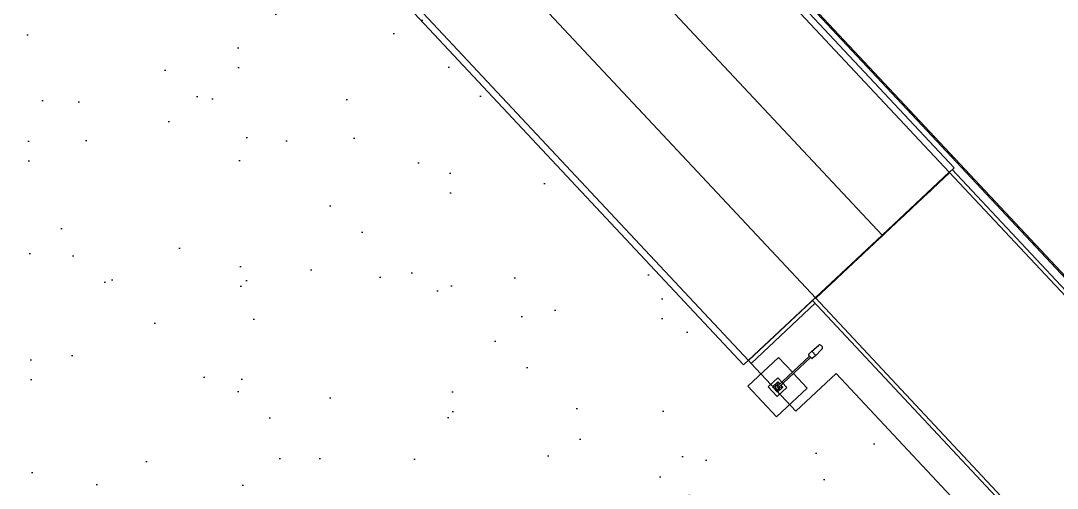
# Model space of a CAD drawing. Header units: metres. Extents: x 399 to 2240, y -1398 to 399.
# Drawn here: x 1973.44 to 2012.98, y -1099.09 to -1081.26 of the extents above; entities that cross this region are included whole.
import ezdxf

# ---------------------------------------------------------------- set-up
doc = ezdxf.new("R2010")
doc.units = ezdxf.units.M
doc.header["$MEASUREMENT"] = 0
doc.layers.add('ARQUITETURA', color=253, linetype='CONTINUOUS')

msp = doc.modelspace()

# ---------------------------------------------------------------- hatches: boundary and pattern name
at = {"layer": 'ARQUITETURA'}
h = msp.add_hatch(dxfattribs=at)
h.set_pattern_fill('AR-SAND', color=116, scale=3, angle=-46.87704, style=0)
h.set_pattern_definition([(350.623, (1466.5355, -762.2295), (4.08992, 4.08927), [0, -4.56, 0, -5.1, 0, -4.875]), (320.623, (1466.5355, -762.2295), (9.80883, 1.91215), [0, -2.46, 0, -4.11, 0, -1.575]), (280.623, (1464.013, -759.536), (6.39856, -6.807323), [0, -1.5, 0, -5.4, 0, -7.05]), (270.623, (1464.013, -759.536), (8.08648, -4.78256), [0, -0.75, 0, -3.54, 0, -4.05])])
edge = h.paths.add_edge_path()
edge.add_line((1975.60633, -1066.67387), (1974.63716, -1065.63903))
edge.add_line((1974.63716, -1065.63903), (1982.06412, -1058.68343))
edge.add_line((1982.06412, -1058.68343), (1966.68757, -1042.26489))
edge.add_line((1966.68757, -1042.26489), (1959.10218, -1049.36887))
edge.add_line((1959.10218, -1049.36887), (1960.26444, -1050.60989))
edge.add_line((1960.26444, -1050.60989), (1933.85666, -1075.3417))
edge.add_line((1933.85666, -1075.3417), (1952.76175, -1095.5279))
edge.add_line((1952.76175, -1095.5279), (1956.41119, -1092.11007))
edge.add_line((1956.41119, -1092.11007), (1958.22264, -1094.04427))
edge.add_line((1958.22264, -1094.04427), (1954.5732, -1097.4621))
edge.add_line((1954.5732, -1097.4621), (1972.83299, -1116.95927))
edge.add_arc((1973.24659, -1274.84873), 157.89, 75.3039851, 90.1500894, ccw=False)
edge.add_line((2013.30181, -1122.12404), (2015.59659, -1109.84912))
edge.add_arc((2010.77896, -1108.95446), 4.9, -10.520336, 43.123159)
edge.add_line((2014.3554, -1105.60497), (2002.80154, -1093.26825))
edge.add_line((2002.80154, -1093.26825), (2001.34036, -1094.63669))
edge.add_line((2001.34036, -1094.63669), (1975.36439, -1066.90045))
edge.add_line((1975.36439, -1066.90045), (1975.60633, -1066.67387))
h.paths.add_polyline_path([(2013.16884, -1120.81125), (2011.93985, -1120.58303), (2014.19267, -1107.69193), (2015.48977, -1107.65064)])

# ---------------------------------------------------------------- linework, layer by layer
for p, q in [((2032.0316, -1111.02606), (1964.75652, -1039.19227)), ((2031.99511, -1111.06024), (1964.71794, -1039.2239)), ((2009.04605, -1086.86572, 0), (1981.70068, -1057.67226, 0)), ((1981.65519, -1057.98939, 0), (2008.86359, -1087.03663, 0)), ((1979.1012, -1060.38253, 0), (2006.30919, -1089.42933, 0)), ((2003.76867, -1091.83686, 0), (1976.54659, -1062.77502, 0)), ((1973.67278, -1065.19242, 0), (2001.01792, -1094.38564, 0)), ((2001.20038, -1094.21473, 0), (1973.99197, -1065.16748, 0)), ((2001.01792, -1094.38564, 0), (2009.04605, -1086.86572, 0)), ((2001.20039, -1094.21474, 0), (2009.04669, -1086.86641, 0)), ((2003.75439, -1091.82161, 0), (2008.86422, -1087.0373, 0)), ((2008.87789, -1087.05189, 0), (2003.76867, -1091.83686, 0)), ((2008.87789, -1087.0519, 0), (2003.76867, -1091.83686, 0)), ((2008.8372, -1087.0626, 0), (2008.86547, -1087.06352, 0)), ((2008.85011, -1087.05051, 0), (2008.87743, -1087.05141, 0)), ((2008.86301, -1087.03843, 0), (2008.86535, -1087.03851, 0)), ((2008.86359, -1087.03663, 0), (2031.67732, -1111.39218, 0)), ((2008.86422, -1087.0373, 0), (2008.87789, -1087.05189, 0)), ((2008.97307, -1086.93409, 0), (2031.78679, -1111.28964, 0)), ((2008.41131, -1087.46136, 0), (2008.43968, -1087.46229, 0)), ((2008.42421, -1087.44928, 0), (2008.45259, -1087.45021, 0)), ((2008.43712, -1087.43719, 0), (2008.46549, -1087.43812, 0)), ((2008.45002, -1087.42511, 0), (2008.47839, -1087.42604, 0)), ((2008.46293, -1087.41302, 0), (2008.49129, -1087.41395, 0)), ((2008.47583, -1087.40094, 0), (2008.5042, -1087.40187, 0)), ((2008.48874, -1087.38886, 0), (2008.5171, -1087.38979, 0)), ((2008.50165, -1087.37677, 0), (2008.53, -1087.3777, 0)), ((2008.51455, -1087.36469, 0), (2008.5429, -1087.36562, 0)), ((2008.52746, -1087.35261, 0), (2008.55581, -1087.35354, 0)), ((2008.54036, -1087.34052, 0), (2008.56871, -1087.34145, 0)), ((2008.55327, -1087.32844, 0), (2008.58161, -1087.32937, 0)), ((2008.56618, -1087.31635, 0), (2008.59452, -1087.31728, 0)), ((2008.57908, -1087.30427, 0), (2008.60742, -1087.3052, 0)), ((2008.59199, -1087.29219, 0), (2008.62032, -1087.29312, 0)), ((2008.60489, -1087.2801, 0), (2008.63322, -1087.28103, 0)), ((2008.6178, -1087.26802, 0), (2008.64613, -1087.26895, 0)), ((2008.63071, -1087.25594, 0), (2008.65903, -1087.25686, 0)), ((2008.64361, -1087.24385, 0), (2008.67193, -1087.24478, 0)), ((2008.65652, -1087.23177, 0), (2008.68483, -1087.2327, 0)), ((2008.66942, -1087.21968, 0), (2008.69774, -1087.22061, 0)), ((2008.68233, -1087.2076, 0), (2008.71064, -1087.20853, 0)), ((2008.69523, -1087.19552, 0), (2008.72354, -1087.19644, 0)), ((2008.70814, -1087.18343, 0), (2008.73645, -1087.18436, 0)), ((2008.72105, -1087.17135, 0), (2008.74935, -1087.17228, 0)), ((2008.73395, -1087.15927, 0), (2008.76225, -1087.16019, 0)), ((2008.74686, -1087.14718, 0), (2008.77515, -1087.14811, 0)), ((2008.75976, -1087.1351, 0), (2008.78806, -1087.13603, 0)), ((2008.77267, -1087.12301, 0), (2008.80096, -1087.12394, 0)), ((2008.78558, -1087.11093, 0), (2008.81386, -1087.11186, 0)), ((2008.79848, -1087.09885, 0), (2008.82676, -1087.09977, 0)), ((2008.81139, -1087.08676, 0), (2008.83967, -1087.08769, 0)), ((2008.82429, -1087.07468, 0), (2008.85257, -1087.07561, 0)), ((2007.98541, -1087.86012, 0), (2008.01389, -1087.86106, 0)), ((2007.99832, -1087.84804, 0), (2008.0268, -1087.84897, 0)), ((2008.01122, -1087.83596, 0), (2008.0397, -1087.83689, 0)), ((2008.02413, -1087.82387, 0), (2008.0526, -1087.82481, 0)), ((2008.03703, -1087.81179, 0), (2008.0655, -1087.81272, 0)), ((2008.04994, -1087.79971, 0), (2008.07841, -1087.80064, 0)), ((2008.06285, -1087.78762, 0), (2008.09131, -1087.78855, 0)), ((2008.07575, -1087.77554, 0), (2008.10421, -1087.77647, 0)), ((2008.08866, -1087.76345, 0), (2008.11711, -1087.76439, 0)), ((2008.10156, -1087.75137, 0), (2008.13002, -1087.7523, 0)), ((2008.11447, -1087.73929, 0), (2008.14292, -1087.74022, 0)), ((2008.12738, -1087.7272, 0), (2008.15582, -1087.72813, 0)), ((2008.14028, -1087.71512, 0), (2008.16873, -1087.71605, 0)), ((2008.15319, -1087.70304, 0), (2008.18163, -1087.70397, 0)), ((2008.16609, -1087.69095, 0), (2008.19453, -1087.69188, 0)), ((2008.179, -1087.67887, 0), (2008.20743, -1087.6798, 0)), ((2008.19191, -1087.66678, 0), (2008.22034, -1087.66772, 0)), ((2008.20481, -1087.6547, 0), (2008.23324, -1087.65563, 0)), ((2008.21772, -1087.64262, 0), (2008.24614, -1087.64355, 0)), ((2008.23062, -1087.63053, 0), (2008.25904, -1087.63146, 0)), ((2008.24353, -1087.61845, 0), (2008.27195, -1087.61938, 0)), ((2008.25643, -1087.60636, 0), (2008.28485, -1087.6073, 0)), ((2008.26934, -1087.59428, 0), (2008.29775, -1087.59521, 0)), ((2008.28225, -1087.5822, 0), (2008.31066, -1087.58313, 0)), ((2008.29515, -1087.57011, 0), (2008.32356, -1087.57104, 0)), ((2008.30806, -1087.55803, 0), (2008.33646, -1087.55896, 0)), ((2008.32096, -1087.54595, 0), (2008.34936, -1087.54688, 0)), ((2008.33387, -1087.53386, 0), (2008.36227, -1087.53479, 0)), ((2008.34678, -1087.52178, 0), (2008.37517, -1087.52271, 0)), ((2008.35968, -1087.50969, 0), (2008.38807, -1087.51063, 0)), ((2008.37259, -1087.49761, 0), (2008.40097, -1087.49854, 0)), ((2008.38549, -1087.48553, 0), (2008.41388, -1087.48646, 0)), ((2008.3984, -1087.47344, 0), (2008.42678, -1087.47437, 0)), ((2007.57242, -1088.2468, 0), (2007.60101, -1088.24774, 0)), ((2007.58533, -1088.23472, 0), (2007.61391, -1088.23566, 0)), ((2007.59823, -1088.22264, 0), (2007.62681, -1088.22357, 0)), ((2007.61114, -1088.21055, 0), (2007.63971, -1088.21149, 0)), ((2007.62405, -1088.19847, 0), (2007.65262, -1088.19941, 0)), ((2007.63695, -1088.18639, 0), (2007.66552, -1088.18732, 0)), ((2007.64986, -1088.1743, 0), (2007.67842, -1088.17524, 0)), ((2007.66276, -1088.16222, 0), (2007.69132, -1088.16315, 0)), ((2007.67567, -1088.15013, 0), (2007.70423, -1088.15107, 0)), ((2007.68858, -1088.13805, 0), (2007.71713, -1088.13899, 0)), ((2007.70148, -1088.12597, 0), (2007.73003, -1088.1269, 0)), ((2007.71439, -1088.11388, 0), (2007.74294, -1088.11482, 0)), ((2007.72729, -1088.1018, 0), (2007.75584, -1088.10273, 0)), ((2007.7402, -1088.08972, 0), (2007.76874, -1088.09065, 0)), ((2007.7531, -1088.07763, 0), (2007.78164, -1088.07857, 0)), ((2007.76601, -1088.06555, 0), (2007.79455, -1088.06648, 0)), ((2007.77892, -1088.05346, 0), (2007.80745, -1088.0544, 0)), ((2007.79182, -1088.04138, 0), (2007.82035, -1088.04232, 0)), ((2007.80473, -1088.0293, 0), (2007.83325, -1088.03023, 0)), ((2007.81763, -1088.01721, 0), (2007.84616, -1088.01815, 0)), ((2007.83054, -1088.00513, 0), (2007.85906, -1088.00606, 0)), ((2007.84345, -1087.99305, 0), (2007.87196, -1087.99398, 0)), ((2007.85635, -1087.98096, 0), (2007.88487, -1087.9819, 0)), ((2007.86926, -1087.96888, 0), (2007.89777, -1087.96981, 0)), ((2007.88216, -1087.95679, 0), (2007.91067, -1087.95773, 0)), ((2007.89507, -1087.94471, 0), (2007.92357, -1087.94564, 0)), ((2007.90798, -1087.93263, 0), (2007.93648, -1087.93356, 0)), ((2007.92088, -1087.92054, 0), (2007.94938, -1087.92148, 0)), ((2007.93379, -1087.90846, 0), (2007.96228, -1087.90939, 0)), ((2007.94669, -1087.89638, 0), (2007.97518, -1087.89731, 0)), ((2007.9596, -1087.88429, 0), (2007.98809, -1087.88522, 0)), ((2007.9725, -1087.87221, 0), (2008.00099, -1087.87314, 0)), ((2007.14653, -1088.64557, 0), (2007.17522, -1088.64651, 0)), ((2007.15943, -1088.63348, 0), (2007.18812, -1088.63442, 0)), ((2007.17234, -1088.6214, 0), (2007.20102, -1088.62234, 0)), ((2007.18525, -1088.60932, 0), (2007.21392, -1088.61026, 0)), ((2007.19815, -1088.59723, 0), (2007.22683, -1088.59817, 0)), ((2007.21106, -1088.58515, 0), (2007.23973, -1088.58609, 0)), ((2007.22396, -1088.57307, 0), (2007.25263, -1088.574, 0)), ((2007.23687, -1088.56098, 0), (2007.26553, -1088.56192, 0)), ((2007.24977, -1088.5489, 0), (2007.27844, -1088.54984, 0)), ((2007.26268, -1088.53681, 0), (2007.29134, -1088.53775, 0)), ((2007.27559, -1088.52473, 0), (2007.30424, -1088.52567, 0)), ((2007.28849, -1088.51265, 0), (2007.31715, -1088.51359, 0)), ((2007.3014, -1088.50056, 0), (2007.33005, -1088.5015, 0)), ((2007.3143, -1088.48848, 0), (2007.34295, -1088.48942, 0)), ((2007.32721, -1088.4764, 0), (2007.35585, -1088.47733, 0)), ((2007.34012, -1088.46431, 0), (2007.36876, -1088.46525, 0)), ((2007.35302, -1088.45223, 0), (2007.38166, -1088.45317, 0)), ((2007.36593, -1088.44014, 0), (2007.39456, -1088.44108, 0)), ((2007.37883, -1088.42806, 0), (2007.40746, -1088.429, 0)), ((2007.39174, -1088.41598, 0), (2007.42037, -1088.41691, 0)), ((2007.40465, -1088.40389, 0), (2007.43327, -1088.40483, 0)), ((2007.41755, -1088.39181, 0), (2007.44617, -1088.39275, 0)), ((2007.43046, -1088.37973, 0), (2007.45908, -1088.38066, 0)), ((2007.44336, -1088.36764, 0), (2007.47198, -1088.36858, 0)), ((2007.45627, -1088.35556, 0), (2007.48488, -1088.3565, 0)), ((2007.46918, -1088.34347, 0), (2007.49778, -1088.34441, 0)), ((2007.48208, -1088.33139, 0), (2007.51069, -1088.33233, 0)), ((2007.49499, -1088.31931, 0), (2007.52359, -1088.32024, 0)), ((2007.50789, -1088.30722, 0), (2007.53649, -1088.30816, 0)), ((2007.5208, -1088.29514, 0), (2007.54939, -1088.29608, 0)), ((2007.5337, -1088.28306, 0), (2007.5623, -1088.28399, 0)), ((2007.54661, -1088.27097, 0), (2007.5752, -1088.27191, 0)), ((2007.55952, -1088.25889, 0), (2007.5881, -1088.25982, 0)), ((2006.72063, -1089.04433, 0), (2006.74943, -1089.04528, 0)), ((2006.73354, -1089.03225, 0), (2006.76233, -1089.03319, 0)), ((2006.74644, -1089.02016, 0), (2006.77523, -1089.02111, 0)), ((2006.75935, -1089.00808, 0), (2006.78813, -1089.00902, 0)), ((2006.77226, -1088.996, 0), (2006.80104, -1088.99694, 0)), ((2006.78516, -1088.98391, 0), (2006.81394, -1088.98486, 0)), ((2006.79807, -1088.97183, 0), (2006.82684, -1088.97277, 0)), ((2006.81097, -1088.95975, 0), (2006.83974, -1088.96069, 0)), ((2006.82388, -1088.94766, 0), (2006.85265, -1088.9486, 0)), ((2006.83679, -1088.93558, 0), (2006.86555, -1088.93652, 0)), ((2006.84969, -1088.92349, 0), (2006.87845, -1088.92444, 0)), ((2006.8626, -1088.91141, 0), (2006.89136, -1088.91235, 0)), ((2006.8755, -1088.89933, 0), (2006.90426, -1088.90027, 0)), ((2006.88841, -1088.88724, 0), (2006.91716, -1088.88819, 0)), ((2006.90132, -1088.87516, 0), (2006.93006, -1088.8761, 0)), ((2006.91422, -1088.86308, 0), (2006.94297, -1088.86402, 0)), ((2006.92713, -1088.85099, 0), (2006.95587, -1088.85193, 0)), ((2006.94003, -1088.83891, 0), (2006.96877, -1088.83985, 0)), ((2006.95294, -1088.82682, 0), (2006.98167, -1088.82777, 0)), ((2006.96585, -1088.81474, 0), (2006.99458, -1088.81568, 0)), ((2006.97875, -1088.80266, 0), (2007.00748, -1088.8036, 0)), ((2006.99166, -1088.79057, 0), (2007.02038, -1088.79151, 0)), ((2007.00456, -1088.77849, 0), (2007.03329, -1088.77943, 0)), ((2007.01747, -1088.76641, 0), (2007.04619, -1088.76735, 0)), ((2007.03037, -1088.75432, 0), (2007.05909, -1088.75526, 0)), ((2007.04328, -1088.74224, 0), (2007.07199, -1088.74318, 0)), ((2007.05619, -1088.73015, 0), (2007.0849, -1088.7311, 0)), ((2007.06909, -1088.71807, 0), (2007.0978, -1088.71901, 0)), ((2007.082, -1088.70599, 0), (2007.1107, -1088.70693, 0)), ((2007.0949, -1088.6939, 0), (2007.1236, -1088.69484, 0)), ((2007.10781, -1088.68182, 0), (2007.13651, -1088.68276, 0)), ((2007.12072, -1088.66974, 0), (2007.14941, -1088.67068, 0)), ((2007.13362, -1088.65765, 0), (2007.16231, -1088.65859, 0)), ((2006.29474, -1089.4431, 0), (2006.32364, -1089.44404, 0)), ((2006.30764, -1089.43101, 0), (2006.33654, -1089.43196, 0)), ((2006.32055, -1089.41893, 0), (2006.34944, -1089.41988, 0)), ((2006.33346, -1089.40684, 0), (2006.36234, -1089.40779, 0)), ((2006.34636, -1089.39476, 0), (2006.37525, -1089.39571, 0)), ((2006.35927, -1089.38268, 0), (2006.38815, -1089.38362, 0)), ((2006.37217, -1089.37059, 0), (2006.40105, -1089.37154, 0)), ((2006.38508, -1089.35851, 0), (2006.41395, -1089.35946, 0)), ((2006.39799, -1089.34643, 0), (2006.42686, -1089.34737, 0)), ((2006.41089, -1089.33434, 0), (2006.43976, -1089.33529, 0)), ((2006.4238, -1089.32226, 0), (2006.45266, -1089.3232, 0)), ((2006.4367, -1089.31017, 0), (2006.46557, -1089.31112, 0)), ((2006.44961, -1089.29809, 0), (2006.47847, -1089.29904, 0)), ((2006.46252, -1089.28601, 0), (2006.49137, -1089.28695, 0)), ((2006.47542, -1089.27392, 0), (2006.50427, -1089.27487, 0)), ((2006.48833, -1089.26184, 0), (2006.51718, -1089.26278, 0)), ((2006.50123, -1089.24976, 0), (2006.53008, -1089.2507, 0)), ((2006.51414, -1089.23767, 0), (2006.54298, -1089.23862, 0)), ((2006.52704, -1089.22559, 0), (2006.55588, -1089.22653, 0)), ((2006.53995, -1089.2135, 0), (2006.56879, -1089.21445, 0)), ((2006.55286, -1089.20142, 0), (2006.58169, -1089.20237, 0)), ((2006.56576, -1089.18934, 0), (2006.59459, -1089.19028, 0)), ((2006.57867, -1089.17725, 0), (2006.6075, -1089.1782, 0)), ((2006.59157, -1089.16517, 0), (2006.6204, -1089.16611, 0)), ((2006.60448, -1089.15309, 0), (2006.6333, -1089.15403, 0)), ((2006.61739, -1089.141, 0), (2006.6462, -1089.14195, 0)), ((2006.63029, -1089.12892, 0), (2006.65911, -1089.12986, 0)), ((2006.6432, -1089.11683, 0), (2006.67201, -1089.11778, 0)), ((2006.6561, -1089.10475, 0), (2006.68491, -1089.10569, 0)), ((2006.66901, -1089.09267, 0), (2006.69781, -1089.09361, 0)), ((2006.68192, -1089.08058, 0), (2006.71072, -1089.08153, 0)), ((2006.69482, -1089.0685, 0), (2006.72362, -1089.06944, 0)), ((2006.70773, -1089.05642, 0), (2006.73652, -1089.05736, 0)), ((2005.88175, -1089.82978, 0), (2005.91075, -1089.83073, 0)), ((2005.89466, -1089.81769, 0), (2005.92365, -1089.81864, 0)), ((2005.90756, -1089.80561, 0), (2005.93655, -1089.80656, 0)), ((2005.92047, -1089.79352, 0), (2005.94946, -1089.79447, 0)), ((2005.93337, -1089.78144, 0), (2005.96236, -1089.78239, 0)), ((2005.94628, -1089.76936, 0), (2005.97526, -1089.77031, 0)), ((2005.95919, -1089.75727, 0), (2005.98816, -1089.75822, 0)), ((2005.97209, -1089.74519, 0), (2006.00107, -1089.74614, 0)), ((2005.985, -1089.73311, 0), (2006.01397, -1089.73406, 0)), ((2005.9979, -1089.72102, 0), (2006.02687, -1089.72197, 0)), ((2006.01081, -1089.70894, 0), (2006.03978, -1089.70989, 0)), ((2006.02371, -1089.69685, 0), (2006.05268, -1089.6978, 0)), ((2006.03662, -1089.68477, 0), (2006.06558, -1089.68572, 0)), ((2006.04953, -1089.67269, 0), (2006.07848, -1089.67364, 0)), ((2006.06243, -1089.6606, 0), (2006.09139, -1089.66155, 0)), ((2006.07534, -1089.64852, 0), (2006.10429, -1089.64947, 0)), ((2006.08824, -1089.63644, 0), (2006.11719, -1089.63738, 0)), ((2006.10115, -1089.62435, 0), (2006.13009, -1089.6253, 0)), ((2006.11406, -1089.61227, 0), (2006.143, -1089.61322, 0)), ((2006.12696, -1089.60018, 0), (2006.1559, -1089.60113, 0)), ((2006.13987, -1089.5881, 0), (2006.1688, -1089.58905, 0)), ((2006.15277, -1089.57602, 0), (2006.18171, -1089.57697, 0)), ((2006.16568, -1089.56393, 0), (2006.19461, -1089.56488, 0)), ((2006.17859, -1089.55185, 0), (2006.20751, -1089.5528, 0)), ((2006.19149, -1089.53977, 0), (2006.22041, -1089.54071, 0)), ((2006.2044, -1089.52768, 0), (2006.23332, -1089.52863, 0)), ((2006.2173, -1089.5156, 0), (2006.24622, -1089.51655, 0)), ((2006.23021, -1089.50351, 0), (2006.25912, -1089.50446, 0)), ((2006.24312, -1089.49143, 0), (2006.27202, -1089.49238, 0)), ((2006.25602, -1089.47935, 0), (2006.28493, -1089.48029, 0)), ((2006.26893, -1089.46726, 0), (2006.29783, -1089.46821, 0)), ((2006.28183, -1089.45518, 0), (2006.31073, -1089.45613, 0)), ((2005.45586, -1090.22854, 0), (2005.48496, -1090.22949, 0)), ((2005.46876, -1090.21646, 0), (2005.49786, -1090.21741, 0)), ((2005.48167, -1090.20437, 0), (2005.51076, -1090.20533, 0)), ((2005.49457, -1090.19229, 0), (2005.52367, -1090.19324, 0)), ((2005.50748, -1090.1802, 0), (2005.53657, -1090.18116, 0)), ((2005.52039, -1090.16812, 0), (2005.54947, -1090.16907, 0)), ((2005.53329, -1090.15604, 0), (2005.56237, -1090.15699, 0)), ((2005.5462, -1090.14395, 0), (2005.57528, -1090.14491, 0)), ((2005.5591, -1090.13187, 0), (2005.58818, -1090.13282, 0)), ((2005.57201, -1090.11979, 0), (2005.60108, -1090.12074, 0)), ((2005.58491, -1090.1077, 0), (2005.61399, -1090.10866, 0)), ((2005.59782, -1090.09562, 0), (2005.62689, -1090.09657, 0)), ((2005.61073, -1090.08353, 0), (2005.63979, -1090.08449, 0)), ((2005.62363, -1090.07145, 0), (2005.65269, -1090.0724, 0)), ((2005.63654, -1090.05937, 0), (2005.6656, -1090.06032, 0)), ((2005.64944, -1090.04728, 0), (2005.6785, -1090.04824, 0)), ((2005.66235, -1090.0352, 0), (2005.6914, -1090.03615, 0)), ((2005.67526, -1090.02312, 0), (2005.7043, -1090.02407, 0)), ((2005.68816, -1090.01103, 0), (2005.71721, -1090.01198, 0)), ((2005.70107, -1089.99895, 0), (2005.73011, -1089.9999, 0)), ((2005.71397, -1089.98686, 0), (2005.74301, -1089.98782, 0)), ((2005.72688, -1089.97478, 0), (2005.75592, -1089.97573, 0)), ((2005.73979, -1089.9627, 0), (2005.76882, -1089.96365, 0)), ((2005.75269, -1089.95061, 0), (2005.78172, -1089.95156, 0)), ((2005.7656, -1089.93853, 0), (2005.79462, -1089.93948, 0)), ((2005.7785, -1089.92645, 0), (2005.80753, -1089.9274, 0)), ((2005.79141, -1089.91436, 0), (2005.82043, -1089.91531, 0)), ((2005.80431, -1089.90228, 0), (2005.83333, -1089.90323, 0)), ((2005.81722, -1089.89019, 0), (2005.84623, -1089.89115, 0)), ((2005.83013, -1089.87811, 0), (2005.85914, -1089.87906, 0)), ((2005.84303, -1089.86603, 0), (2005.87204, -1089.86698, 0)), ((2005.85594, -1089.85394, 0), (2005.88494, -1089.85489, 0)), ((2005.86884, -1089.84186, 0), (2005.89785, -1089.84281, 0)), ((2005.02996, -1090.6273, 0), (2005.05917, -1090.62826, 0)), ((2005.04287, -1090.61522, 0), (2005.07207, -1090.61618, 0)), ((2005.05577, -1090.60314, 0), (2005.08497, -1090.60409, 0)), ((2005.06868, -1090.59105, 0), (2005.09788, -1090.59201, 0)), ((2005.08158, -1090.57897, 0), (2005.11078, -1090.57993, 0)), ((2005.09449, -1090.56689, 0), (2005.12368, -1090.56784, 0)), ((2005.1074, -1090.5548, 0), (2005.13658, -1090.55576, 0)), ((2005.1203, -1090.54272, 0), (2005.14949, -1090.54367, 0)), ((2005.13321, -1090.53063, 0), (2005.16239, -1090.53159, 0)), ((2005.14611, -1090.51855, 0), (2005.17529, -1090.51951, 0)), ((2005.15902, -1090.50647, 0), (2005.1882, -1090.50742, 0)), ((2005.17193, -1090.49438, 0), (2005.2011, -1090.49534, 0)), ((2005.18483, -1090.4823, 0), (2005.214, -1090.48325, 0)), ((2005.19774, -1090.47022, 0), (2005.2269, -1090.47117, 0)), ((2005.21064, -1090.45813, 0), (2005.23981, -1090.45909, 0)), ((2005.22355, -1090.44605, 0), (2005.25271, -1090.447, 0)), ((2005.23646, -1090.43396, 0), (2005.26561, -1090.43492, 0)), ((2005.24936, -1090.42188, 0), (2005.27851, -1090.42284, 0)), ((2005.26227, -1090.4098, 0), (2005.29142, -1090.41075, 0)), ((2005.27517, -1090.39771, 0), (2005.30432, -1090.39867, 0)), ((2005.28808, -1090.38563, 0), (2005.31722, -1090.38658, 0)), ((2005.30098, -1090.37355, 0), (2005.33013, -1090.3745, 0)), ((2005.31389, -1090.36146, 0), (2005.34303, -1090.36242, 0)), ((2005.3268, -1090.34938, 0), (2005.35593, -1090.35033, 0)), ((2005.3397, -1090.33729, 0), (2005.36883, -1090.33825, 0)), ((2005.35261, -1090.32521, 0), (2005.38174, -1090.32616, 0)), ((2005.36551, -1090.31313, 0), (2005.39464, -1090.31408, 0)), ((2005.37842, -1090.30104, 0), (2005.40754, -1090.302, 0)), ((2005.39133, -1090.28896, 0), (2005.42044, -1090.28991, 0)), ((2005.40423, -1090.27687, 0), (2005.43335, -1090.27783, 0)), ((2005.41714, -1090.26479, 0), (2005.44625, -1090.26575, 0)), ((2005.43004, -1090.25271, 0), (2005.45915, -1090.25366, 0)), ((2005.44295, -1090.24062, 0), (2005.47206, -1090.24158, 0)), ((2004.61697, -1091.01398, 0), (2004.64628, -1091.01494, 0)), ((2004.62988, -1091.0019, 0), (2004.65918, -1091.00286, 0)), ((2004.64278, -1090.98982, 0), (2004.67209, -1090.99078, 0)), ((2004.65569, -1090.97773, 0), (2004.68499, -1090.97869, 0)), ((2004.6686, -1090.96565, 0), (2004.69789, -1090.96661, 0)), ((2004.6815, -1090.95357, 0), (2004.71079, -1090.95453, 0)), ((2004.69441, -1090.94148, 0), (2004.7237, -1090.94244, 0)), ((2004.70731, -1090.9294, 0), (2004.7366, -1090.93036, 0)), ((2004.72022, -1090.91731, 0), (2004.7495, -1090.91827, 0)), ((2004.73313, -1090.90523, 0), (2004.76241, -1090.90619, 0)), ((2004.74603, -1090.89315, 0), (2004.77531, -1090.89411, 0)), ((2004.75894, -1090.88106, 0), (2004.78821, -1090.88202, 0)), ((2004.77184, -1090.86898, 0), (2004.80111, -1090.86994, 0)), ((2004.78475, -1090.8569, 0), (2004.81402, -1090.85785, 0)), ((2004.79766, -1090.84481, 0), (2004.82692, -1090.84577, 0)), ((2004.81056, -1090.83273, 0), (2004.83982, -1090.83369, 0)), ((2004.82347, -1090.82064, 0), (2004.85272, -1090.8216, 0)), ((2004.83637, -1090.80856, 0), (2004.86563, -1090.80952, 0)), ((2004.84928, -1090.79648, 0), (2004.87853, -1090.79744, 0)), ((2004.86218, -1090.78439, 0), (2004.89143, -1090.78535, 0)), ((2004.87509, -1090.77231, 0), (2004.90434, -1090.77327, 0)), ((2004.888, -1090.76023, 0), (2004.91724, -1090.76118, 0)), ((2004.9009, -1090.74814, 0), (2004.93014, -1090.7491, 0)), ((2004.91381, -1090.73606, 0), (2004.94304, -1090.73702, 0)), ((2004.92671, -1090.72397, 0), (2004.95595, -1090.72493, 0)), ((2004.93962, -1090.71189, 0), (2004.96885, -1090.71285, 0)), ((2004.95253, -1090.69981, 0), (2004.98175, -1090.70076, 0)), ((2004.96543, -1090.68772, 0), (2004.99465, -1090.68868, 0)), ((2004.97834, -1090.67564, 0), (2005.00756, -1090.6766, 0)), ((2004.99124, -1090.66356, 0), (2005.02046, -1090.66451, 0)), ((2005.00415, -1090.65147, 0), (2005.03336, -1090.65243, 0)), ((2005.01706, -1090.63939, 0), (2005.04627, -1090.64034, 0)), ((2004.19108, -1091.41275, 0), (2004.22049, -1091.41371, 0)), ((2004.20398, -1091.40066, 0), (2004.23339, -1091.40163, 0)), ((2004.21689, -1091.38858, 0), (2004.2463, -1091.38954, 0)), ((2004.2298, -1091.3765, 0), (2004.2592, -1091.37746, 0)), ((2004.2427, -1091.36441, 0), (2004.2721, -1091.36538, 0)), ((2004.25561, -1091.35233, 0), (2004.285, -1091.35329, 0)), ((2004.26851, -1091.34025, 0), (2004.29791, -1091.34121, 0)), ((2004.28142, -1091.32816, 0), (2004.31081, -1091.32912, 0)), ((2004.29433, -1091.31608, 0), (2004.32371, -1091.31704, 0)), ((2004.30723, -1091.30399, 0), (2004.33662, -1091.30496, 0)), ((2004.32014, -1091.29191, 0), (2004.34952, -1091.29287, 0)), ((2004.33304, -1091.27983, 0), (2004.36242, -1091.28079, 0)), ((2004.34595, -1091.26774, 0), (2004.37532, -1091.26871, 0)), ((2004.35885, -1091.25566, 0), (2004.38823, -1091.25662, 0)), ((2004.37176, -1091.24358, 0), (2004.40113, -1091.24454, 0)), ((2004.38467, -1091.23149, 0), (2004.41403, -1091.23245, 0)), ((2004.39757, -1091.21941, 0), (2004.42693, -1091.22037, 0)), ((2004.41048, -1091.20732, 0), (2004.43984, -1091.20829, 0)), ((2004.42338, -1091.19524, 0), (2004.45274, -1091.1962, 0)), ((2004.43629, -1091.18316, 0), (2004.46564, -1091.18412, 0)), ((2004.4492, -1091.17107, 0), (2004.47855, -1091.17203, 0)), ((2004.4621, -1091.15899, 0), (2004.49145, -1091.15995, 0)), ((2004.47501, -1091.14691, 0), (2004.50435, -1091.14787, 0)), ((2004.48791, -1091.13482, 0), (2004.51725, -1091.13578, 0)), ((2004.50082, -1091.12274, 0), (2004.53016, -1091.1237, 0)), ((2004.51373, -1091.11065, 0), (2004.54306, -1091.11162, 0)), ((2004.52663, -1091.09857, 0), (2004.55596, -1091.09953, 0)), ((2004.53954, -1091.08649, 0), (2004.56886, -1091.08745, 0)), ((2004.55244, -1091.0744, 0), (2004.58177, -1091.07536, 0)), ((2004.56535, -1091.06232, 0), (2004.59467, -1091.06328, 0)), ((2004.57825, -1091.05024, 0), (2004.60757, -1091.0512, 0)), ((2004.59116, -1091.03815, 0), (2004.62048, -1091.03911, 0)), ((2004.60407, -1091.02607, 0), (2004.63338, -1091.02703, 0)), ((2003.76518, -1091.81151, 0), (2003.7947, -1091.81248, 0)), ((2003.77809, -1091.79943, 0), (2003.8076, -1091.8004, 0)), ((2003.791, -1091.78734, 0), (2003.82051, -1091.78831, 0)), ((2003.8039, -1091.77526, 0), (2003.83341, -1091.77623, 0)), ((2003.81681, -1091.76318, 0), (2003.84631, -1091.76414, 0)), ((2003.82971, -1091.75109, 0), (2003.85921, -1091.75206, 0)), ((2003.84262, -1091.73901, 0), (2003.87212, -1091.73998, 0)), ((2003.85552, -1091.72693, 0), (2003.88502, -1091.72789, 0)), ((2003.86843, -1091.71484, 0), (2003.89792, -1091.71581, 0)), ((2003.88134, -1091.70276, 0), (2003.91083, -1091.70372, 0)), ((2003.89424, -1091.69067, 0), (2003.92373, -1091.69164, 0)), ((2003.90715, -1091.67859, 0), (2003.93663, -1091.67956, 0)), ((2003.92005, -1091.66651, 0), (2003.94953, -1091.66747, 0)), ((2003.93296, -1091.65442, 0), (2003.96244, -1091.65539, 0)), ((2003.94587, -1091.64234, 0), (2003.97534, -1091.64331, 0)), ((2003.95877, -1091.63026, 0), (2003.98824, -1091.63122, 0)), ((2003.97168, -1091.61817, 0), (2004.00114, -1091.61914, 0)), ((2003.98458, -1091.60609, 0), (2004.01405, -1091.60705, 0)), ((2003.99749, -1091.594, 0), (2004.02695, -1091.59497, 0)), ((2004.0104, -1091.58192, 0), (2004.03985, -1091.58289, 0)), ((2004.0233, -1091.56984, 0), (2004.05276, -1091.5708, 0)), ((2004.03621, -1091.55775, 0), (2004.06566, -1091.55872, 0)), ((2004.04911, -1091.54567, 0), (2004.07856, -1091.54663, 0)), ((2004.06202, -1091.53359, 0), (2004.09146, -1091.53455, 0)), ((2004.07493, -1091.5215, 0), (2004.10437, -1091.52247, 0)), ((2004.08783, -1091.50942, 0), (2004.11727, -1091.51038, 0)), ((2004.10074, -1091.49733, 0), (2004.13017, -1091.4983, 0)), ((2004.11364, -1091.48525, 0), (2004.14307, -1091.48622, 0)), ((2004.12655, -1091.47317, 0), (2004.15598, -1091.47413, 0)), ((2004.13945, -1091.46108, 0), (2004.16888, -1091.46205, 0)), ((2004.15236, -1091.449, 0), (2004.18178, -1091.44996, 0)), ((2004.16527, -1091.43692, 0), (2004.19469, -1091.43788, 0)), ((2004.17817, -1091.42483, 0), (2004.20759, -1091.4258, 0)), ((2001.30292, -1094.3242, 0), (2003.74786, -1092.03404, 0)), ((2003.64553, -1091.92479, 0), (2013.38434, -1102.3218, 0)), ((2003.75439, -1091.82161, 0), (2013.49381, -1102.21926, 0)), ((2003.75637, -1091.82373, 0), (2003.7818, -1091.82456, 0)), ((2003.76846, -1091.83663, 0), (2003.7689, -1091.83665, 0)), ((2003.61872, -1093.8525, 0), (2003.86861, -1093.63749, 0)), ((2004.00685, -1093.7851, 0), (2003.77594, -1094.02038, 0)), ((2003.97918, -1093.64344, 0), (2004.00815, -1093.67438, 0)), ((2001.18157, -1095.19305, 0), (2002.34939, -1094.09935, 0)), ((2003.53084, -1094.05126, 0), (2002.29368, -1095.2099, 0)), ((2003.57186, -1094.09505, 0), (2002.3347, -1095.2537, 0)), ((2002.34939, -1094.09935, 0), (2002.87745, -1094.66319, 0)), ((2003.60604, -1094.13155, 0), (2003.49667, -1094.01476, 0)), ((2003.49759, -1093.98649, 0), (2003.61872, -1093.8525, 0)), ((2003.61872, -1093.8525, 0), (2003.77594, -1094.02038, 0)), ((2003.77594, -1094.02038, 0), (2003.63431, -1094.13247, 0)), ((2001.20038, -1094.21473), (2001.30292, -1094.32422)), ((2001.30292, -1094.3242, 0), (2003.01199, -1096.14878, 0)), ((2002.32406, -1094.87661, 0), (2001.95912, -1095.21839, 0)), ((2002.32406, -1094.87661, 0), (2002.66584, -1095.24156, 0)), ((2002.91846, -1094.70698, 0), (2003.4431, -1095.26717, 0)), ((2003.01199, -1096.14878, 0), (2004.54425, -1094.71275, 0)), ((2004.54425, -1094.71275, 0), (2012.67943, -1103.39773, 0)), ((2002.27528, -1096.36087, 0), (2001.18157, -1095.19305, 0)), ((2002.3009, -1095.58334, 0), (2001.95912, -1095.21839, 0)), ((2002.1146, -1095.22349, 0), (2002.31897, -1095.03209, 0)), ((2002.306, -1095.42786, 0), (2002.1146, -1095.22349, 0)), ((2002.17855, -1095.21497, 0), (2002.15665, -1095.23548, 0)), ((2002.17786, -1095.23618, 0), (2002.15735, -1095.21428, 0)), ((2002.20859, -1095.32385, 0), (2002.24496, -1095.28978, 0)), ((2002.21201, -1095.3275, 0), (2002.24838, -1095.29343, 0)), ((2002.24901, -1095.16616, 0), (2002.21481, -1095.12964, 0)), ((2002.25266, -1095.16274, 0), (2002.21846, -1095.12622, 0)), ((2003.4431, -1095.26717, 0), (2002.27528, -1096.36087, 0)), ((2002.29368, -1095.2099, 0), (2002.3347, -1095.2537, 0)), ((2002.31868, -1095.3646, 0), (2002.29678, -1095.38511, 0)), ((2002.29748, -1095.36391, 0), (2002.31799, -1095.3858, 0)), ((2002.66584, -1095.24156, 0), (2002.3009, -1095.58334, 0)), ((2002.51036, -1095.23646, 0), (2002.306, -1095.42786, 0)), ((2002.30628, -1095.09535, 0), (2002.32818, -1095.07484, 0)), ((2002.31723, -1095.0851, 0), (2002.30698, -1095.07415, 0)), ((2002.3088, -1095.23, 0), (2002.31245, -1095.22658, 0)), ((2002.3088, -1095.23, 0), (2002.31587, -1095.23023, 0)), ((2002.31222, -1095.23364, 0), (2002.3088, -1095.23, 0)), ((2002.31222, -1095.23364, 0), (2002.31245, -1095.22658, 0)), ((2002.31222, -1095.23364, 0), (2002.31587, -1095.23023, 0)), ((2002.31587, -1095.23023, 0), (2002.31245, -1095.22658, 0)), ((2002.31558, -1095.1894, 0), (2002.35659, -1095.23319, 0)), ((2002.31723, -1095.0851, 0), (2002.32748, -1095.09604, 0)), ((2002.31897, -1095.03209, 0), (2002.39587, -1095.1142, 0)), ((2002.40621, -1095.334, 0), (2002.37201, -1095.29748, 0)), ((2002.40986, -1095.33059, 0), (2002.37566, -1095.29407, 0)), ((2002.43688, -1095.158, 0), (2002.51036, -1095.23646, 0)), ((2002.46831, -1095.22447, 0), (2002.44641, -1095.24498, 0)), ((2002.44711, -1095.22377, 0), (2002.45736, -1095.23472, 0)), ((2002.45736, -1095.23472, 0), (2002.46761, -1095.24567, 0))]:
    msp.add_line(p, q, dxfattribs=at)
for centre, radius in [((2004.21214, -1081.35787), 0.025), ((2005.79118, -1083.04391), 0.025), ((2007.37022, -1084.72996), 0.025), ((2008.94926, -1086.416), 0.025), ((2010.5283, -1088.10204), 0.025), ((2012.10733, -1089.78808), 0.025), ((2002.1676, -1095.22523, 0), 0.01), ((2002.30773, -1095.37485, 0), 0.01), ((2002.31723, -1095.0851, 0), 0.01), ((2002.45736, -1095.23472, 0), 0.01)]:
    msp.add_circle(centre, radius, dxfattribs=at)
for centre, radius, start, end in [((2003.92079, -1093.69813, 0), 0.08, 43.12296, 130.710239), ((2003.94976, -1093.72907, 0), 0.08, 315.535681, 43.12296), ((2003.51126, -1094.00109, 0), 0.02, 133.12296, 223.12296), ((2003.62063, -1094.11787, 0), 0.02, 223.12296, 313.12296), ((2002.31234, -1095.23011, 0), 0.09, 60.914551, 21.954511), ((2002.31248, -1095.22997, 0), 0.081, 62.96975, 19.46758)]:
    msp.add_arc(centre, radius, start, end, dxfattribs=at)

doc.saveas('drawing.dxf')
